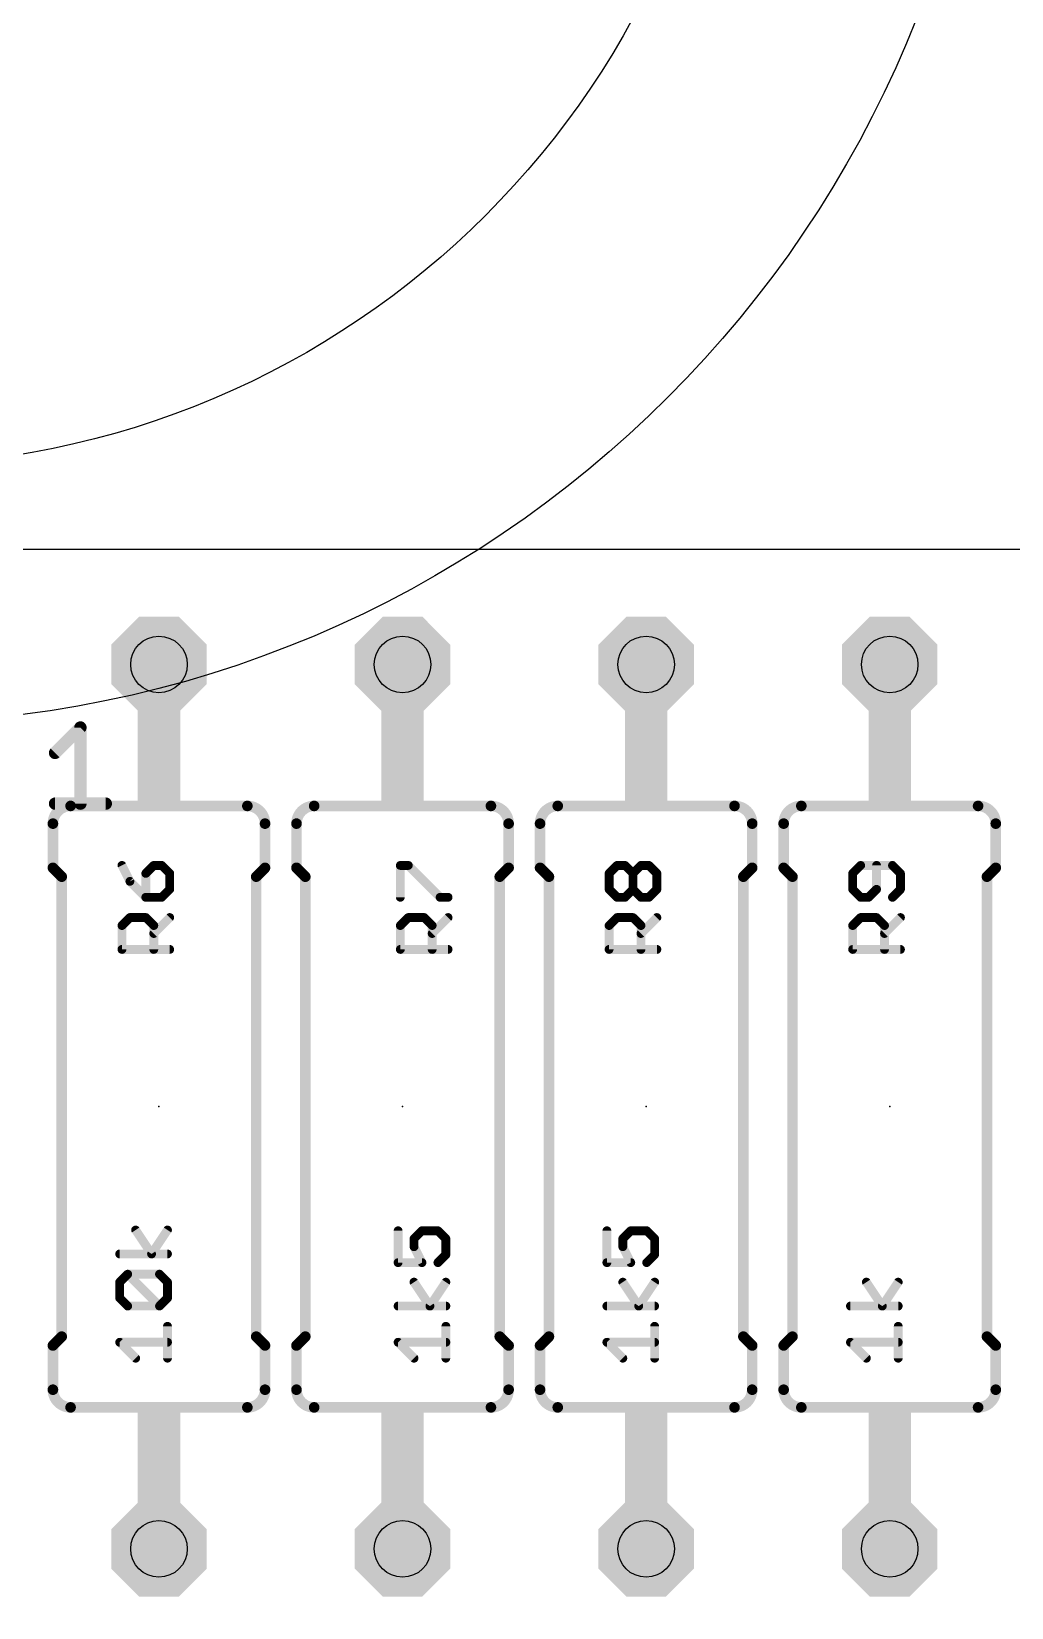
# Model space of a CAD drawing. Header units: inches. Extents: x -5 to 142, y -3 to 122.
# Drawn here: x 71.67 to 85.75, y 65.31 to 87.94 of the extents above; entities that cross this region are included whole.
import ezdxf

# ---------------------------------------------------------------- set-up
doc = ezdxf.new("R2010")
doc.units = ezdxf.units.IN
doc.header["$MEASUREMENT"] = 0
for name, color, linetype in [('17', 82, 'Continuous'), ('20', 7, 'Continuous'), ('21', 253, 'Continuous'), ('23', 7, 'Continuous'), ('25', 253, 'Continuous'), ('27', 253, 'Continuous'), ('29', 253, 'Continuous'), ('44', 253, 'Continuous'), ('51', 253, 'Continuous')]:
    doc.layers.add(name, color=color, linetype=linetype)

# ---------------------------------------------------------------- blocks, each defined once
blk = doc.blocks.new('RECT')
blk.add_solid([(-0.5, -0.5), (0.5, -0.5), (-0.5, 0.5), (0.5, 0.5)])
blk = doc.blocks.new('OCTAGONP')
at = {"const_width": 0.5}
blk.add_lwpolyline([(-0.25, -0.1036), (-0.25, 0.1036), (-0.1036, 0.25), (0.1036, 0.25), (0.25, 0.1036), (0.25, -0.1036), (0.1036, -0.25), (-0.1036, -0.25), (-0.25, -0.1036), (-0.25, 0.1036)], dxfattribs=at)

msp = doc.modelspace()

# ---------------------------------------------------------------- linework, layer by layer
msp.add_lwpolyline([(137, 106.5), (128, 106.5), (128, 85.5), (109.5, 85.5), (109.5, 80.5), (2, 80.5), (2, 34.5), (127, 34.5), (127, 9.5), (137, 9.5), (137, 34.5), (137, 80.5), (137, 85.5)], close=True)
for radius in [16, 12.3]:
    msp.add_circle((69.5, 94), radius)
at = {"layer": '20'}
msp.add_line((109.5, 80.5), (2, 80.5), dxfattribs=at)
at = {"layer": '21'}
for points, const_width in [([(72.007, 77.5796), (72.3714, 77.9439)], 0.1778), ([(72.3714, 77.9439), (72.3714, 76.8508)], 0.1778), ([(72.007, 76.8508), (72.7358, 76.8508)], 0.1778), ([(74.77, 76.818), (72.23, 76.818)], 0.1524), ([(78.27, 76.818), (75.73, 76.818)], 0.1524), ([(81.77, 76.818), (79.23, 76.818)], 0.1524), ([(85.27, 76.818), (82.73, 76.818)], 0.1524), ([(71.976, 76.564), (71.976, 75.929)], 0.1524), ([(75.024, 76.564), (75.024, 75.929)], 0.1524), ([(75.476, 76.564), (75.476, 75.929)], 0.1524), ([(78.524, 76.564), (78.524, 75.929)], 0.1524), ([(78.976, 76.564), (78.976, 75.929)], 0.1524), ([(82.024, 76.564), (82.024, 75.929)], 0.1524), ([(82.476, 76.564), (82.476, 75.929)], 0.1524), ([(85.524, 76.564), (85.524, 75.929)], 0.1524), ([(72.103, 75.802), (71.976, 75.929)], 0.1524), ([(72.103, 75.802), (72.103, 69.198)], 0.1524), ([(74.897, 75.802), (75.024, 75.929)], 0.1524), ([(74.897, 75.802), (74.897, 69.198)], 0.1524), ([(75.603, 75.802), (75.476, 75.929)], 0.1524), ([(75.603, 75.802), (75.603, 69.198)], 0.1524), ([(78.397, 75.802), (78.524, 75.929)], 0.1524), ([(78.397, 75.802), (78.397, 69.198)], 0.1524), ([(79.103, 75.802), (78.976, 75.929)], 0.1524), ([(79.103, 75.802), (79.103, 69.198)], 0.1524), ([(81.897, 75.802), (82.024, 75.929)], 0.1524), ([(81.897, 75.802), (81.897, 69.198)], 0.1524), ([(82.603, 75.802), (82.476, 75.929)], 0.1524), ([(82.603, 75.802), (82.603, 69.198)], 0.1524), ([(85.397, 75.802), (85.524, 75.929)], 0.1524), ([(85.397, 75.802), (85.397, 69.198)], 0.1524), ([(72.103, 69.198), (71.976, 69.071)], 0.1524), ([(74.897, 69.198), (75.024, 69.071)], 0.1524), ([(75.603, 69.198), (75.476, 69.071)], 0.1524), ([(78.397, 69.198), (78.524, 69.071)], 0.1524), ([(79.103, 69.198), (78.976, 69.071)], 0.1524), ([(81.897, 69.198), (82.024, 69.071)], 0.1524), ([(82.603, 69.198), (82.476, 69.071)], 0.1524), ([(85.397, 69.198), (85.524, 69.071)], 0.1524), ([(71.976, 68.436), (71.976, 69.071)], 0.1524), ([(75.024, 68.436), (75.024, 69.071)], 0.1524), ([(75.476, 68.436), (75.476, 69.071)], 0.1524), ([(78.524, 68.436), (78.524, 69.071)], 0.1524), ([(78.976, 68.436), (78.976, 69.071)], 0.1524), ([(82.024, 68.436), (82.024, 69.071)], 0.1524), ([(82.476, 68.436), (82.476, 69.071)], 0.1524), ([(85.524, 68.436), (85.524, 69.071)], 0.1524), ([(74.77, 68.182), (72.23, 68.182)], 0.1524), ([(78.27, 68.182), (75.73, 68.182)], 0.1524), ([(81.77, 68.182), (79.23, 68.182)], 0.1524), ([(85.27, 68.182), (82.73, 68.182)], 0.1524)]:
    msp.add_lwpolyline(points, dxfattribs=dict(at, const_width=const_width))
for points, const_width in [([(72.4158, 77.9439, 1), (72.3269, 77.9439)], 0.0889), ([(72.4028, 77.9125, 1), (72.3399, 77.9754)], 0.0889), ([(71.9756, 77.611, 1), (72.0384, 77.5481)], 0.0889), ([(72.007, 76.8952, 1), (72.007, 76.8064)], 0.0889), ([(72.7358, 76.8064, 1), (72.7358, 76.8952)], 0.0889), ([(72.23, 76.818, 0.4142), (71.976, 76.564)], 0.1524), ([(72.23, 76.8561, 1), (72.23, 76.7799)], 0.0762), ([(72.23, 76.7799, 1), (72.23, 76.8561)], 0.0762), ([(72.3269, 76.8508, 1), (72.4158, 76.8508)], 0.0889), ([(75.024, 76.564, 0.4142), (74.77, 76.818)], 0.1524), ([(74.77, 76.8561, 1), (74.77, 76.7799)], 0.0762), ([(74.77, 76.7799, 1), (74.77, 76.8561)], 0.0762), ([(75.73, 76.818, 0.4142), (75.476, 76.564)], 0.1524), ([(75.73, 76.8561, 1), (75.73, 76.7799)], 0.0762), ([(75.73, 76.7799, 1), (75.73, 76.8561)], 0.0762), ([(78.524, 76.564, 0.4142), (78.27, 76.818)], 0.1524), ([(78.27, 76.8561, 1), (78.27, 76.7799)], 0.0762), ([(78.27, 76.7799, 1), (78.27, 76.8561)], 0.0762), ([(79.23, 76.818, 0.4142), (78.976, 76.564)], 0.1524), ([(79.23, 76.8561, 1), (79.23, 76.7799)], 0.0762), ([(79.23, 76.7799, 1), (79.23, 76.8561)], 0.0762), ([(82.024, 76.564, 0.4142), (81.77, 76.818)], 0.1524), ([(81.77, 76.8561, 1), (81.77, 76.7799)], 0.0762), ([(81.77, 76.7799, 1), (81.77, 76.8561)], 0.0762), ([(82.73, 76.818, 0.4142), (82.476, 76.564)], 0.1524), ([(82.73, 76.8561, 1), (82.73, 76.7799)], 0.0762), ([(82.73, 76.7799, 1), (82.73, 76.8561)], 0.0762), ([(85.524, 76.564, 0.4142), (85.27, 76.818)], 0.1524), ([(85.27, 76.8561, 1), (85.27, 76.7799)], 0.0762), ([(85.27, 76.7799, 1), (85.27, 76.8561)], 0.0762), ([(72.0141, 76.564, 1), (71.9379, 76.564)], 0.0762), ([(71.9379, 76.564, 1), (72.0141, 76.564)], 0.0762), ([(75.0621, 76.564, 1), (74.9859, 76.564)], 0.0762), ([(74.9859, 76.564, 1), (75.0621, 76.564)], 0.0762), ([(75.5141, 76.564, 1), (75.4379, 76.564)], 0.0762), ([(75.4379, 76.564, 1), (75.5141, 76.564)], 0.0762), ([(78.5621, 76.564, 1), (78.4859, 76.564)], 0.0762), ([(78.4859, 76.564, 1), (78.5621, 76.564)], 0.0762), ([(79.0141, 76.564, 1), (78.9379, 76.564)], 0.0762), ([(78.9379, 76.564, 1), (79.0141, 76.564)], 0.0762), ([(82.0621, 76.564, 1), (81.9859, 76.564)], 0.0762), ([(81.9859, 76.564, 1), (82.0621, 76.564)], 0.0762), ([(82.5141, 76.564, 1), (82.4379, 76.564)], 0.0762), ([(82.4379, 76.564, 1), (82.5141, 76.564)], 0.0762), ([(85.5621, 76.564, 1), (85.4859, 76.564)], 0.0762), ([(85.4859, 76.564, 1), (85.5621, 76.564)], 0.0762), ([(71.9379, 75.929, 1), (72.0141, 75.929)], 0.0762), ([(72.0029, 75.9559, 1), (71.9491, 75.9021)], 0.0762), ([(72.1411, 75.802, 1), (72.0649, 75.802)], 0.0762), ([(72.0761, 75.7751, 1), (72.1299, 75.8289)], 0.0762), ([(74.9351, 75.802, 1), (74.8589, 75.802)], 0.0762), ([(74.8701, 75.8289, 1), (74.9239, 75.7751)], 0.0762), ([(74.9859, 75.929, 1), (75.0621, 75.929)], 0.0762), ([(75.0509, 75.9021, 1), (74.9971, 75.9559)], 0.0762), ([(75.4379, 75.929, 1), (75.5141, 75.929)], 0.0762), ([(75.5029, 75.9559, 1), (75.4491, 75.9021)], 0.0762), ([(75.6411, 75.802, 1), (75.5649, 75.802)], 0.0762), ([(75.5761, 75.7751, 1), (75.6299, 75.8289)], 0.0762), ([(78.4351, 75.802, 1), (78.3589, 75.802)], 0.0762), ([(78.3701, 75.8289, 1), (78.4239, 75.7751)], 0.0762), ([(78.4859, 75.929, 1), (78.5621, 75.929)], 0.0762), ([(78.5509, 75.9021, 1), (78.4971, 75.9559)], 0.0762), ([(78.9379, 75.929, 1), (79.0141, 75.929)], 0.0762), ([(79.0029, 75.9559, 1), (78.9491, 75.9021)], 0.0762), ([(79.1411, 75.802, 1), (79.0649, 75.802)], 0.0762), ([(79.0761, 75.7751, 1), (79.1299, 75.8289)], 0.0762), ([(81.9351, 75.802, 1), (81.8589, 75.802)], 0.0762), ([(81.8701, 75.8289, 1), (81.9239, 75.7751)], 0.0762), ([(81.9859, 75.929, 1), (82.0621, 75.929)], 0.0762), ([(82.0509, 75.9021, 1), (81.9971, 75.9559)], 0.0762), ([(82.4379, 75.929, 1), (82.5141, 75.929)], 0.0762), ([(82.5029, 75.9559, 1), (82.4491, 75.9021)], 0.0762), ([(82.6411, 75.802, 1), (82.5649, 75.802)], 0.0762), ([(82.5761, 75.7751, 1), (82.6299, 75.8289)], 0.0762), ([(85.4351, 75.802, 1), (85.3589, 75.802)], 0.0762), ([(85.3701, 75.8289, 1), (85.4239, 75.7751)], 0.0762), ([(85.4859, 75.929, 1), (85.5621, 75.929)], 0.0762), ([(85.5509, 75.9021, 1), (85.4971, 75.9559)], 0.0762), ([(72.1299, 69.1711, 1), (72.0761, 69.2249)], 0.0762), ([(74.9239, 69.2249, 1), (74.8701, 69.1711)], 0.0762), ([(75.6299, 69.1711, 1), (75.5761, 69.2249)], 0.0762), ([(78.4239, 69.2249, 1), (78.3701, 69.1711)], 0.0762), ([(79.1299, 69.1711, 1), (79.0761, 69.2249)], 0.0762), ([(81.9239, 69.2249, 1), (81.8701, 69.1711)], 0.0762), ([(82.6299, 69.1711, 1), (82.5761, 69.2249)], 0.0762), ([(85.4239, 69.2249, 1), (85.3701, 69.1711)], 0.0762), ([(72.0141, 69.071, 1), (71.9379, 69.071)], 0.0762), ([(71.9491, 69.0979, 1), (72.0029, 69.0441)], 0.0762), ([(72.0649, 69.198, 1), (72.1411, 69.198)], 0.0762), ([(74.8589, 69.198, 1), (74.9351, 69.198)], 0.0762), ([(75.0621, 69.071, 1), (74.9859, 69.071)], 0.0762), ([(74.9971, 69.0441, 1), (75.0509, 69.0979)], 0.0762), ([(75.5141, 69.071, 1), (75.4379, 69.071)], 0.0762), ([(75.4491, 69.0979, 1), (75.5029, 69.0441)], 0.0762), ([(75.5649, 69.198, 1), (75.6411, 69.198)], 0.0762), ([(78.3589, 69.198, 1), (78.4351, 69.198)], 0.0762), ([(78.5621, 69.071, 1), (78.4859, 69.071)], 0.0762), ([(78.4971, 69.0441, 1), (78.5509, 69.0979)], 0.0762), ([(79.0141, 69.071, 1), (78.9379, 69.071)], 0.0762), ([(78.9491, 69.0979, 1), (79.0029, 69.0441)], 0.0762), ([(79.0649, 69.198, 1), (79.1411, 69.198)], 0.0762), ([(81.8589, 69.198, 1), (81.9351, 69.198)], 0.0762), ([(82.0621, 69.071, 1), (81.9859, 69.071)], 0.0762), ([(81.9971, 69.0441, 1), (82.0509, 69.0979)], 0.0762), ([(82.5141, 69.071, 1), (82.4379, 69.071)], 0.0762), ([(82.4491, 69.0979, 1), (82.5029, 69.0441)], 0.0762), ([(82.5649, 69.198, 1), (82.6411, 69.198)], 0.0762), ([(85.3589, 69.198, 1), (85.4351, 69.198)], 0.0762), ([(85.5621, 69.071, 1), (85.4859, 69.071)], 0.0762), ([(85.4971, 69.0441, 1), (85.5509, 69.0979)], 0.0762), ([(71.976, 68.436, 0.4142), (72.23, 68.182)], 0.1524), ([(72.0141, 68.436, 1), (71.9379, 68.436)], 0.0762), ([(71.9379, 68.436, 1), (72.0141, 68.436)], 0.0762), ([(74.77, 68.182, 0.4142), (75.024, 68.436)], 0.1524), ([(75.0621, 68.436, 1), (74.9859, 68.436)], 0.0762), ([(74.9859, 68.436, 1), (75.0621, 68.436)], 0.0762), ([(75.476, 68.436, 0.4142), (75.73, 68.182)], 0.1524), ([(75.5141, 68.436, 1), (75.4379, 68.436)], 0.0762), ([(75.4379, 68.436, 1), (75.5141, 68.436)], 0.0762), ([(78.27, 68.182, 0.4142), (78.524, 68.436)], 0.1524), ([(78.5621, 68.436, 1), (78.4859, 68.436)], 0.0762), ([(78.4859, 68.436, 1), (78.5621, 68.436)], 0.0762), ([(78.976, 68.436, 0.4142), (79.23, 68.182)], 0.1524), ([(79.0141, 68.436, 1), (78.9379, 68.436)], 0.0762), ([(78.9379, 68.436, 1), (79.0141, 68.436)], 0.0762), ([(81.77, 68.182, 0.4142), (82.024, 68.436)], 0.1524), ([(82.0621, 68.436, 1), (81.9859, 68.436)], 0.0762), ([(81.9859, 68.436, 1), (82.0621, 68.436)], 0.0762), ([(82.476, 68.436, 0.4142), (82.73, 68.182)], 0.1524), ([(82.5141, 68.436, 1), (82.4379, 68.436)], 0.0762), ([(82.4379, 68.436, 1), (82.5141, 68.436)], 0.0762), ([(85.27, 68.182, 0.4142), (85.524, 68.436)], 0.1524), ([(85.5621, 68.436, 1), (85.4859, 68.436)], 0.0762), ([(85.4859, 68.436, 1), (85.5621, 68.436)], 0.0762), ([(72.23, 68.2201, 1), (72.23, 68.1439)], 0.0762), ([(72.23, 68.1439, 1), (72.23, 68.2201)], 0.0762), ([(74.77, 68.2201, 1), (74.77, 68.1439)], 0.0762), ([(74.77, 68.1439, 1), (74.77, 68.2201)], 0.0762), ([(75.73, 68.2201, 1), (75.73, 68.1439)], 0.0762), ([(75.73, 68.1439, 1), (75.73, 68.2201)], 0.0762), ([(78.27, 68.2201, 1), (78.27, 68.1439)], 0.0762), ([(78.27, 68.1439, 1), (78.27, 68.2201)], 0.0762), ([(79.23, 68.2201, 1), (79.23, 68.1439)], 0.0762), ([(79.23, 68.1439, 1), (79.23, 68.2201)], 0.0762), ([(81.77, 68.2201, 1), (81.77, 68.1439)], 0.0762), ([(81.77, 68.1439, 1), (81.77, 68.2201)], 0.0762), ([(82.73, 68.2201, 1), (82.73, 68.1439)], 0.0762), ([(82.73, 68.1439, 1), (82.73, 68.2201)], 0.0762), ([(85.27, 68.2201, 1), (85.27, 68.1439)], 0.0762), ([(85.27, 68.1439, 1), (85.27, 68.2201)], 0.0762)]:
    msp.add_lwpolyline(points, format="xyb", dxfattribs=dict(at, const_width=const_width))
at = {"layer": '23'}
for p in [(73.5, 72.5), (77, 72.5), (80.5, 72.5), (84, 72.5)]:
    msp.add_point(p, dxfattribs=at)
at = {"layer": '25', "const_width": 0.127}
for points in [[(72.9679, 75.9637), (73.0823, 75.7349)], [(73.4255, 75.9637), (73.3111, 75.8493)], [(73.3111, 75.8493), (73.3111, 75.5061)], [(73.5399, 75.9637), (73.4255, 75.9637)], [(73.6543, 75.8493), (73.5399, 75.9637)], [(73.6543, 75.6205), (73.6543, 75.8493)], [(76.9679, 75.5061), (76.9679, 75.9637)], [(76.9679, 75.9637), (77.0823, 75.9637)], [(77.0823, 75.9637), (77.5399, 75.5061)], [(79.9679, 75.8493), (80.0823, 75.9637)], [(79.9679, 75.6205), (79.9679, 75.8493)], [(80.0823, 75.9637), (80.1967, 75.9637)], [(80.1967, 75.9637), (80.3111, 75.8493)], [(80.3111, 75.8493), (80.4255, 75.9637)], [(80.3111, 75.6205), (80.3111, 75.8493)], [(80.4255, 75.9637), (80.5399, 75.9637)], [(80.5399, 75.9637), (80.6543, 75.8493)], [(80.6543, 75.8493), (80.6543, 75.6205)], [(83.5823, 75.9637), (83.4679, 75.8493)], [(83.4679, 75.8493), (83.4679, 75.6205)], [(84.0399, 75.9637), (83.5823, 75.9637)], [(83.8111, 75.6205), (83.8111, 75.9637)], [(84.1543, 75.8493), (84.0399, 75.9637)], [(84.1543, 75.6205), (84.1543, 75.8493)], [(73.0823, 75.7349), (73.3111, 75.5061)], [(73.5399, 75.5061), (73.6543, 75.6205)], [(80.0823, 75.5061), (79.9679, 75.6205)], [(80.3111, 75.6205), (80.1967, 75.5061)], [(80.4255, 75.5061), (80.3111, 75.6205)], [(80.6543, 75.6205), (80.5399, 75.5061)], [(83.4679, 75.6205), (83.5823, 75.5061)], [(83.6967, 75.5061), (83.8111, 75.6205)], [(84.0399, 75.5061), (84.1543, 75.6205)], [(73.3111, 75.5061), (73.5399, 75.5061)], [(77.5399, 75.5061), (77.6543, 75.5061)], [(80.1967, 75.5061), (80.0823, 75.5061)], [(80.5399, 75.5061), (80.4255, 75.5061)], [(83.5823, 75.5061), (83.6967, 75.5061)], [(72.9679, 75.1009), (73.0823, 75.2153)], [(72.9679, 74.7577), (72.9679, 75.1009)], [(73.0823, 75.2153), (73.3111, 75.2153)], [(73.3111, 75.2153), (73.4255, 75.1009)], [(73.4255, 74.9865), (73.6543, 75.2153)], [(73.4255, 75.1009), (73.4255, 74.7577)], [(76.9679, 75.1009), (77.0823, 75.2153)], [(76.9679, 74.7577), (76.9679, 75.1009)], [(77.0823, 75.2153), (77.3111, 75.2153)], [(77.3111, 75.2153), (77.4255, 75.1009)], [(77.4255, 74.9865), (77.6543, 75.2153)], [(77.4255, 75.1009), (77.4255, 74.7577)], [(79.9679, 75.1009), (80.0823, 75.2153)], [(79.9679, 74.7577), (79.9679, 75.1009)], [(80.0823, 75.2153), (80.3111, 75.2153)], [(80.3111, 75.2153), (80.4255, 75.1009)], [(80.4255, 74.9865), (80.6543, 75.2153)], [(80.4255, 75.1009), (80.4255, 74.7577)], [(83.4679, 75.1009), (83.5823, 75.2153)], [(83.4679, 74.7577), (83.4679, 75.1009)], [(83.5823, 75.2153), (83.8111, 75.2153)], [(83.8111, 75.2153), (83.9255, 75.1009)], [(83.9255, 74.9865), (84.1543, 75.2153)], [(83.9255, 75.1009), (83.9255, 74.7577)], [(73.6543, 74.7577), (72.9679, 74.7577)], [(77.6543, 74.7577), (76.9679, 74.7577)], [(80.6543, 74.7577), (79.9679, 74.7577)], [(84.1543, 74.7577), (83.4679, 74.7577)]]:
    msp.add_lwpolyline(points, dxfattribs=at)
at = {"layer": '25', "const_width": 0.0635}
for points in [[(72.9963, 75.9779, 1), (72.9395, 75.9495)], [(73.3429, 75.8493, 1), (73.2794, 75.8493)], [(73.2887, 75.8717, 1), (73.3336, 75.8268)], [(73.4255, 75.9954, 1), (73.4255, 75.9319)], [(73.448, 75.9412, 1), (73.4031, 75.9861)], [(73.5624, 75.9861, 1), (73.5175, 75.9412)], [(73.5399, 75.9319, 1), (73.5399, 75.9954)], [(73.6861, 75.8493, 1), (73.6226, 75.8493)], [(73.6318, 75.8268, 1), (73.6768, 75.8717)], [(76.9997, 75.9637, 1), (76.9362, 75.9637)], [(76.9679, 75.9954, 1), (76.9679, 75.9319)], [(77.1048, 75.9861, 1), (77.0599, 75.9412)], [(77.0823, 75.9319, 1), (77.0823, 75.9954)], [(79.9997, 75.8493, 1), (79.9362, 75.8493)], [(79.9455, 75.8717, 1), (79.9904, 75.8268)], [(80.0823, 75.9954, 1), (80.0823, 75.9319)], [(80.1048, 75.9412, 1), (80.0599, 75.9861)], [(80.2192, 75.9861, 1), (80.1743, 75.9412)], [(80.1967, 75.9319, 1), (80.1967, 75.9954)], [(80.3429, 75.8493, 1), (80.2794, 75.8493)], [(80.2887, 75.8717, 1), (80.3336, 75.8268)], [(80.2887, 75.8268, 1), (80.3336, 75.8717)], [(80.4255, 75.9954, 1), (80.4255, 75.9319)], [(80.448, 75.9412, 1), (80.4031, 75.9861)], [(80.5624, 75.9861, 1), (80.5175, 75.9412)], [(80.5399, 75.9319, 1), (80.5399, 75.9954)], [(80.6861, 75.8493, 1), (80.6226, 75.8493)], [(80.6318, 75.8268, 1), (80.6768, 75.8717)], [(83.4997, 75.8493, 1), (83.4362, 75.8493)], [(83.4455, 75.8717, 1), (83.4904, 75.8268)], [(83.5823, 75.9954, 1), (83.5823, 75.9319)], [(83.6048, 75.9412, 1), (83.5599, 75.9861)], [(83.8429, 75.9637, 1), (83.7794, 75.9637)], [(84.0624, 75.9861, 1), (84.0175, 75.9412)], [(84.0399, 75.9319, 1), (84.0399, 75.9954)], [(84.1861, 75.8493, 1), (84.1226, 75.8493)], [(84.1318, 75.8268, 1), (84.1768, 75.8717)], [(73.1048, 75.7573, 1), (73.0599, 75.7124)], [(73.0539, 75.7207, 1), (73.1107, 75.7491)], [(73.6226, 75.6205, 1), (73.6861, 75.6205)], [(73.6768, 75.598, 1), (73.6318, 75.6429)], [(79.9362, 75.6205, 1), (79.9997, 75.6205)], [(79.9904, 75.6429, 1), (79.9455, 75.598)], [(80.2794, 75.6205, 1), (80.3429, 75.6205)], [(80.3336, 75.6429, 1), (80.2887, 75.598)], [(80.3336, 75.598, 1), (80.2887, 75.6429)], [(80.6226, 75.6205, 1), (80.6861, 75.6205)], [(80.6768, 75.598, 1), (80.6318, 75.6429)], [(83.4362, 75.6205, 1), (83.4997, 75.6205)], [(83.4904, 75.6429, 1), (83.4455, 75.598)], [(83.7794, 75.6205, 1), (83.8429, 75.6205)], [(83.8336, 75.598, 1), (83.7887, 75.6429)], [(84.1226, 75.6205, 1), (84.1861, 75.6205)], [(84.1768, 75.598, 1), (84.1318, 75.6429)], [(73.3111, 75.5378, 1), (73.3111, 75.4743)], [(73.2794, 75.5061, 1), (73.3429, 75.5061)], [(73.2887, 75.4836, 1), (73.3336, 75.5285)], [(73.5175, 75.5285, 1), (73.5624, 75.4836)], [(73.5399, 75.4743, 1), (73.5399, 75.5378)], [(76.9362, 75.5061, 1), (76.9997, 75.5061)], [(77.5399, 75.5378, 1), (77.5399, 75.4743)], [(77.5175, 75.4836, 1), (77.5624, 75.5285)], [(77.6543, 75.4743, 1), (77.6543, 75.5378)], [(80.0823, 75.5378, 1), (80.0823, 75.4743)], [(80.0599, 75.4836, 1), (80.1048, 75.5285)], [(80.1743, 75.5285, 1), (80.2192, 75.4836)], [(80.1967, 75.4743, 1), (80.1967, 75.5378)], [(80.4255, 75.5378, 1), (80.4255, 75.4743)], [(80.4031, 75.4836, 1), (80.448, 75.5285)], [(80.5175, 75.5285, 1), (80.5624, 75.4836)], [(80.5399, 75.4743, 1), (80.5399, 75.5378)], [(83.5823, 75.5378, 1), (83.5823, 75.4743)], [(83.5599, 75.4836, 1), (83.6048, 75.5285)], [(83.6743, 75.5285, 1), (83.7192, 75.4836)], [(83.6967, 75.4743, 1), (83.6967, 75.5378)], [(84.0175, 75.5285, 1), (84.0624, 75.4836)], [(72.9997, 75.1009, 1), (72.9362, 75.1009)], [(72.9455, 75.1233, 1), (72.9904, 75.0784)], [(73.0823, 75.247, 1), (73.0823, 75.1835)], [(73.1048, 75.1928, 1), (73.0599, 75.2377)], [(73.3336, 75.2377, 1), (73.2887, 75.1928)], [(73.3111, 75.1835, 1), (73.3111, 75.247)], [(73.4573, 75.1009, 1), (73.3938, 75.1009)], [(73.4031, 75.0784, 1), (73.448, 75.1233)], [(73.6768, 75.1928, 1), (73.6318, 75.2377)], [(76.9997, 75.1009, 1), (76.9362, 75.1009)], [(76.9455, 75.1233, 1), (76.9904, 75.0784)], [(77.0823, 75.247, 1), (77.0823, 75.1835)], [(77.1048, 75.1928, 1), (77.0599, 75.2377)], [(77.3336, 75.2377, 1), (77.2887, 75.1928)], [(77.3111, 75.1835, 1), (77.3111, 75.247)], [(77.4573, 75.1009, 1), (77.3938, 75.1009)], [(77.4031, 75.0784, 1), (77.448, 75.1233)], [(77.6768, 75.1928, 1), (77.6318, 75.2377)], [(79.9997, 75.1009, 1), (79.9362, 75.1009)], [(79.9455, 75.1233, 1), (79.9904, 75.0784)], [(80.0823, 75.247, 1), (80.0823, 75.1835)], [(80.1048, 75.1928, 1), (80.0599, 75.2377)], [(80.3336, 75.2377, 1), (80.2887, 75.1928)], [(80.3111, 75.1835, 1), (80.3111, 75.247)], [(80.4573, 75.1009, 1), (80.3938, 75.1009)], [(80.4031, 75.0784, 1), (80.448, 75.1233)], [(80.6768, 75.1928, 1), (80.6318, 75.2377)], [(83.4997, 75.1009, 1), (83.4362, 75.1009)], [(83.4455, 75.1233, 1), (83.4904, 75.0784)], [(83.5823, 75.247, 1), (83.5823, 75.1835)], [(83.6048, 75.1928, 1), (83.5599, 75.2377)], [(83.8336, 75.2377, 1), (83.7887, 75.1928)], [(83.8111, 75.1835, 1), (83.8111, 75.247)], [(83.9573, 75.1009, 1), (83.8938, 75.1009)], [(83.9031, 75.0784, 1), (83.948, 75.1233)], [(84.1768, 75.1928, 1), (84.1318, 75.2377)], [(73.4031, 75.0089, 1), (73.448, 74.964)], [(77.4031, 75.0089, 1), (77.448, 74.964)], [(80.4031, 75.0089, 1), (80.448, 74.964)], [(83.9031, 75.0089, 1), (83.948, 74.964)], [(72.9679, 74.7894, 1), (72.9679, 74.7259)], [(72.9362, 74.7577, 1), (72.9997, 74.7577)], [(73.3938, 74.7577, 1), (73.4573, 74.7577)], [(73.6543, 74.7259, 1), (73.6543, 74.7894)], [(76.9679, 74.7894, 1), (76.9679, 74.7259)], [(76.9362, 74.7577, 1), (76.9997, 74.7577)], [(77.3938, 74.7577, 1), (77.4573, 74.7577)], [(77.6543, 74.7259, 1), (77.6543, 74.7894)], [(79.9679, 74.7894, 1), (79.9679, 74.7259)], [(79.9362, 74.7577, 1), (79.9997, 74.7577)], [(80.3938, 74.7577, 1), (80.4573, 74.7577)], [(80.6543, 74.7259, 1), (80.6543, 74.7894)], [(83.4679, 74.7894, 1), (83.4679, 74.7259)], [(83.4362, 74.7577, 1), (83.4997, 74.7577)], [(83.8938, 74.7577, 1), (83.9573, 74.7577)], [(84.1543, 74.7259, 1), (84.1543, 74.7894)]]:
    msp.add_lwpolyline(points, format="xyb", dxfattribs=at)
at = {"layer": '27', "const_width": 0.127}
for points in [[(73.3935, 70.3853), (73.1647, 70.7285)], [(73.6223, 70.7285), (73.3935, 70.3853)], [(76.9359, 70.7182), (76.9359, 70.2606)], [(77.1647, 70.6038), (77.2791, 70.7182)], [(77.1647, 70.4894), (77.1647, 70.6038)], [(77.2791, 70.7182), (77.5079, 70.7182)], [(77.5079, 70.7182), (77.6223, 70.6038)], [(77.6223, 70.6038), (77.6223, 70.375)], [(79.9359, 70.7182), (79.9359, 70.2606)], [(80.1647, 70.6038), (80.2791, 70.7182)], [(80.1647, 70.4894), (80.1647, 70.6038)], [(80.2791, 70.7182), (80.5079, 70.7182)], [(80.5079, 70.7182), (80.6223, 70.6038)], [(80.6223, 70.6038), (80.6223, 70.375)], [(73.6223, 70.3853), (72.9359, 70.3853)], [(77.2791, 70.2606), (77.1647, 70.4894)], [(77.6223, 70.375), (77.5079, 70.2606)], [(80.2791, 70.2606), (80.1647, 70.4894)], [(80.6223, 70.375), (80.5079, 70.2606)], [(72.9359, 69.9801), (73.0503, 70.0945)], [(73.0503, 70.0945), (73.5079, 70.0945)], [(73.5079, 69.6369), (73.0503, 70.0945)], [(73.5079, 70.0945), (73.6223, 69.9801)], [(76.9359, 70.2606), (77.2791, 70.2606)], [(79.9359, 70.2606), (80.2791, 70.2606)], [(72.9359, 69.7513), (72.9359, 69.9801)], [(73.6223, 69.9801), (73.6223, 69.7513)], [(77.3935, 69.6369), (77.1647, 69.9801)], [(77.6223, 69.9801), (77.3935, 69.6369)], [(80.3935, 69.6369), (80.1647, 69.9801)], [(80.6223, 69.9801), (80.3935, 69.6369)], [(83.8935, 69.6369), (83.6647, 69.9801)], [(84.1223, 69.9801), (83.8935, 69.6369)], [(73.0503, 69.6369), (72.9359, 69.7513)], [(73.5079, 69.6369), (73.0503, 69.6369)], [(73.6223, 69.7513), (73.5079, 69.6369)], [(77.6223, 69.6369), (76.9359, 69.6369)], [(80.6223, 69.6369), (79.9359, 69.6369)], [(84.1223, 69.6369), (83.4359, 69.6369)], [(73.6223, 68.8885), (73.6223, 69.3461)], [(77.6223, 68.8885), (77.6223, 69.3461)], [(80.6223, 68.8885), (80.6223, 69.3461)], [(84.1223, 68.8885), (84.1223, 69.3461)], [(73.1647, 68.8885), (72.9359, 69.1173)], [(72.9359, 69.1173), (73.6223, 69.1173)], [(77.1647, 68.8885), (76.9359, 69.1173)], [(76.9359, 69.1173), (77.6223, 69.1173)], [(80.1647, 68.8885), (79.9359, 69.1173)], [(79.9359, 69.1173), (80.6223, 69.1173)], [(83.6647, 68.8885), (83.4359, 69.1173)], [(83.4359, 69.1173), (84.1223, 69.1173)]]:
    msp.add_lwpolyline(points, dxfattribs=at)
at = {"layer": '27', "const_width": 0.0635}
for points in [[(73.1911, 70.7461, 1), (73.1383, 70.7109)], [(73.6487, 70.7109, 1), (73.5959, 70.7461)], [(76.9677, 70.7182, 1), (76.9042, 70.7182)], [(77.1965, 70.6038, 1), (77.133, 70.6038)], [(77.1423, 70.6262, 1), (77.1872, 70.5813)], [(77.2791, 70.7499, 1), (77.2791, 70.6864)], [(77.3016, 70.6957, 1), (77.2567, 70.7406)], [(77.5304, 70.7406, 1), (77.4855, 70.6957)], [(77.5079, 70.6864, 1), (77.5079, 70.7499)], [(77.6541, 70.6038, 1), (77.5906, 70.6038)], [(77.5998, 70.5813, 1), (77.6448, 70.6262)], [(79.9677, 70.7182, 1), (79.9042, 70.7182)], [(80.1965, 70.6038, 1), (80.133, 70.6038)], [(80.1423, 70.6262, 1), (80.1872, 70.5813)], [(80.2791, 70.7499, 1), (80.2791, 70.6864)], [(80.3016, 70.6957, 1), (80.2567, 70.7406)], [(80.5304, 70.7406, 1), (80.4855, 70.6957)], [(80.5079, 70.6864, 1), (80.5079, 70.7499)], [(80.6541, 70.6038, 1), (80.5906, 70.6038)], [(80.5998, 70.5813, 1), (80.6448, 70.6262)], [(72.9359, 70.4171, 1), (72.9359, 70.3536)], [(73.3671, 70.4029, 1), (73.4199, 70.3677)], [(73.3671, 70.3677, 1), (73.4199, 70.4029)], [(73.6223, 70.3536, 1), (73.6223, 70.4171)], [(77.1931, 70.5036, 1), (77.1363, 70.4752)], [(77.133, 70.4894, 1), (77.1965, 70.4894)], [(77.5906, 70.375, 1), (77.6541, 70.375)], [(77.6448, 70.3525, 1), (77.5998, 70.3974)], [(80.1931, 70.5036, 1), (80.1363, 70.4752)], [(80.133, 70.4894, 1), (80.1965, 70.4894)], [(80.5906, 70.375, 1), (80.6541, 70.375)], [(80.6448, 70.3525, 1), (80.5998, 70.3974)], [(73.0503, 70.1263, 1), (73.0503, 70.0628)], [(73.0728, 70.117, 1), (73.0279, 70.0721)], [(73.0728, 70.0721, 1), (73.0279, 70.117)], [(73.5304, 70.117, 1), (73.4855, 70.0721)], [(73.5079, 70.0628, 1), (73.5079, 70.1263)], [(76.9359, 70.2923, 1), (76.9359, 70.2288)], [(76.9042, 70.2606, 1), (76.9677, 70.2606)], [(77.2507, 70.2464, 1), (77.3075, 70.2748)], [(77.2791, 70.2288, 1), (77.2791, 70.2923)], [(77.4855, 70.283, 1), (77.5304, 70.2381)], [(79.9359, 70.2923, 1), (79.9359, 70.2288)], [(79.9042, 70.2606, 1), (79.9677, 70.2606)], [(80.2507, 70.2464, 1), (80.3075, 70.2748)], [(80.2791, 70.2288, 1), (80.2791, 70.2923)], [(80.4855, 70.283, 1), (80.5304, 70.2381)], [(72.9677, 69.9801, 1), (72.9042, 69.9801)], [(72.9135, 70.0026, 1), (72.9584, 69.9577)], [(73.6541, 69.9801, 1), (73.5906, 69.9801)], [(73.5998, 69.9577, 1), (73.6448, 70.0026)], [(77.1911, 69.9977, 1), (77.1383, 69.9625)], [(77.6487, 69.9625, 1), (77.5959, 69.9977)], [(80.1911, 69.9977, 1), (80.1383, 69.9625)], [(80.6487, 69.9625, 1), (80.5959, 69.9977)], [(83.6911, 69.9977, 1), (83.6383, 69.9625)], [(84.1487, 69.9625, 1), (84.0959, 69.9977)], [(72.9042, 69.7513, 1), (72.9677, 69.7513)], [(72.9584, 69.7738, 1), (72.9135, 69.7289)], [(73.0503, 69.6687, 1), (73.0503, 69.6052)], [(73.5079, 69.6052, 1), (73.5079, 69.6687)], [(73.5906, 69.7513, 1), (73.6541, 69.7513)], [(73.6448, 69.7289, 1), (73.5998, 69.7738)], [(76.9359, 69.6687, 1), (76.9359, 69.6052)], [(77.6223, 69.6052, 1), (77.6223, 69.6687)], [(79.9359, 69.6687, 1), (79.9359, 69.6052)], [(80.6223, 69.6052, 1), (80.6223, 69.6687)], [(83.4359, 69.6687, 1), (83.4359, 69.6052)], [(84.1223, 69.6052, 1), (84.1223, 69.6687)], [(73.0279, 69.6145, 1), (73.0728, 69.6594)], [(73.4855, 69.6594, 1), (73.5304, 69.6145)], [(73.4855, 69.6145, 1), (73.5304, 69.6594)], [(77.3671, 69.6545, 1), (77.4199, 69.6193)], [(77.3671, 69.6193, 1), (77.4199, 69.6545)], [(80.3671, 69.6545, 1), (80.4199, 69.6193)], [(80.3671, 69.6193, 1), (80.4199, 69.6545)], [(83.8671, 69.6545, 1), (83.9199, 69.6193)], [(83.8671, 69.6193, 1), (83.9199, 69.6545)], [(73.6541, 69.3461, 1), (73.5906, 69.3461)], [(77.6541, 69.3461, 1), (77.5906, 69.3461)], [(80.6541, 69.3461, 1), (80.5906, 69.3461)], [(84.1541, 69.3461, 1), (84.0906, 69.3461)], [(72.9359, 69.149, 1), (72.9359, 69.0855)], [(72.9584, 69.1397, 1), (72.9135, 69.0948)], [(73.6223, 69.0855, 1), (73.6223, 69.149)], [(76.9359, 69.149, 1), (76.9359, 69.0855)], [(76.9584, 69.1397, 1), (76.9135, 69.0948)], [(77.6223, 69.0855, 1), (77.6223, 69.149)], [(79.9359, 69.149, 1), (79.9359, 69.0855)], [(79.9584, 69.1397, 1), (79.9135, 69.0948)], [(80.6223, 69.0855, 1), (80.6223, 69.149)], [(83.4359, 69.149, 1), (83.4359, 69.0855)], [(83.4584, 69.1397, 1), (83.4135, 69.0948)], [(84.1223, 69.0855, 1), (84.1223, 69.149)], [(73.1423, 68.866, 1), (73.1872, 68.911)], [(73.5906, 68.8885, 1), (73.6541, 68.8885)], [(77.1423, 68.866, 1), (77.1872, 68.911)], [(77.5906, 68.8885, 1), (77.6541, 68.8885)], [(80.1423, 68.866, 1), (80.1872, 68.911)], [(80.5906, 68.8885, 1), (80.6541, 68.8885)], [(83.6423, 68.866, 1), (83.6872, 68.911)], [(84.0906, 68.8885, 1), (84.1541, 68.8885)]]:
    msp.add_lwpolyline(points, format="xyb", dxfattribs=at)
at = {"layer": '44'}
for centre in [(73.5, 78.85), (77, 78.85), (80.5, 78.85), (84, 78.85), (73.5, 66.15), (77, 66.15), (80.5, 66.15), (84, 66.15)]:
    msp.add_circle(centre, 0.4064, dxfattribs=at)
at = {"layer": '51', "const_width": 0.6096}
for points in [[(73.5, 78.85), (73.5, 77.58)], [(77, 78.85), (77, 77.58)], [(80.5, 78.85), (80.5, 77.58)], [(84, 78.85), (84, 77.58)], [(73.5, 66.15), (73.5, 67.42)], [(77, 66.15), (77, 67.42)], [(80.5, 66.15), (80.5, 67.42)], [(84, 66.15), (84, 67.42)]]:
    msp.add_lwpolyline(points, dxfattribs=at)
at = {"layer": '51', "const_width": 0.3048}
for points in [[(73.6524, 78.85, 1), (73.3476, 78.85)], [(77.1524, 78.85, 1), (76.8476, 78.85)], [(80.6524, 78.85, 1), (80.3476, 78.85)], [(84.1524, 78.85, 1), (83.8476, 78.85)], [(73.3476, 77.58, 1), (73.6524, 77.58)], [(76.8476, 77.58, 1), (77.1524, 77.58)], [(80.3476, 77.58, 1), (80.6524, 77.58)], [(83.8476, 77.58, 1), (84.1524, 77.58)], [(73.6524, 67.42, 1), (73.3476, 67.42)], [(77.1524, 67.42, 1), (76.8476, 67.42)], [(80.6524, 67.42, 1), (80.3476, 67.42)], [(84.1524, 67.42, 1), (83.8476, 67.42)], [(73.3476, 66.15, 1), (73.6524, 66.15)], [(76.8476, 66.15, 1), (77.1524, 66.15)], [(80.3476, 66.15, 1), (80.6524, 66.15)], [(83.8476, 66.15, 1), (84.1524, 66.15)]]:
    msp.add_lwpolyline(points, format="xyb", dxfattribs=at)

# ---------------------------------------------------------------- block references
at = {"layer": '17', "xscale": 1.2192, "yscale": 1.2192, "rotation": 90}
for p in [(73.5, 78.85), (77, 78.85), (80.5, 78.85), (84, 78.85), (73.5, 66.15), (77, 66.15), (80.5, 66.15), (84, 66.15)]:
    msp.add_blockref('OCTAGONP', p, dxfattribs=at)
at = {"layer": '21', "xscale": 0.8636, "yscale": 0.6096, "rotation": 90}
for p in [(73.5, 77.2498), (77, 77.2498), (80.5, 77.2498), (84, 77.2498), (73.5, 67.7502), (77, 67.7502), (80.5, 67.7502), (84, 67.7502)]:
    msp.add_blockref('RECT', p, dxfattribs=at)
at = {"layer": '29', "xscale": 1.3716, "yscale": 1.3716, "rotation": 90}
for p in [(73.5, 78.85), (77, 78.85), (80.5, 78.85), (84, 78.85), (73.5, 66.15), (77, 66.15), (80.5, 66.15), (84, 66.15)]:
    msp.add_blockref('OCTAGONP', p, dxfattribs=at)

doc.saveas('drawing.dxf')
